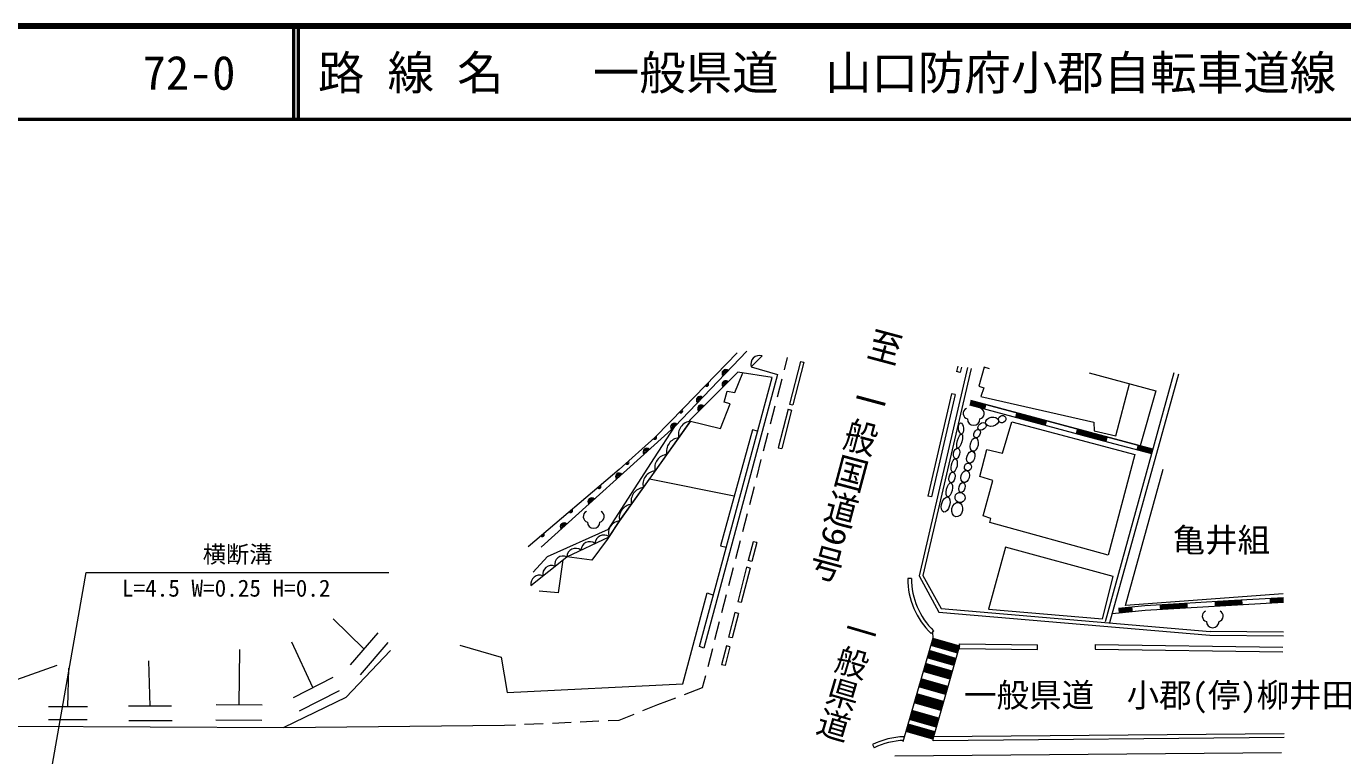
# Model space of a CAD drawing. Units: millimetres, scale not verified. Extents: x 40000 to 680000, y 20000 to 380000.
# Drawn here: x 148991 to 290683, y 301461 to 380000 of the extents above; entities that cross this region are included whole.
import ezdxf
from ezdxf.enums import TextEntityAlignment as Align

# ---------------------------------------------------------------- set-up
doc = ezdxf.new("R2010")
doc.units = ezdxf.units.MM
doc.header["$LTSCALE"] = 1000
for name, color, linetype, lineweight in [('M-BGD', 7, 'Continuous', 13), ('M-BMK-HTXT', 7, 'Continuous', 13), ('M-STR-HTXT', 7, 'Continuous', 13), ('M-TTL', 2, 'Continuous', 140), ('M-TTL-LINE', 7, 'Continuous', 50)]:
    doc.layers.add(name, color=color, linetype=linetype, lineweight=lineweight)
doc.layers.add('M-BGD-HTXT', color=7, linetype='Continuous')
doc.layers.add('M-TTL-TXT', color=7, linetype='Continuous')
doc.styles.add('@ＭＳ ゴシック', font='')
doc.styles.add('ＭＳ ゴシック', font='')
doc.styles.get('@ＭＳ ゴシック').set_extended_font_data('@MS Gothic')
doc.styles.get('ＭＳ ゴシック').set_extended_font_data('MS Gothic')

msp = doc.modelspace()

# ---------------------------------------------------------------- linework, layer by layer
at = {"layer": 'M-BGD'}
for p, q in [((218793, 336902), (226562, 345035)), ((218793, 336902), (226562, 345035)), ((225517, 344842), (219770, 338912)), ((225517, 344842), (219770, 338912)), ((228180, 344527), (227026, 343334)), ((227026, 343334), (228180, 344527)), ((230598, 343021), (230935, 344327)), ((227026, 343334), (229845, 342511)), ((232309, 343923), (231125, 339328)), ((232696, 343823), (231513, 339228)), ((232309, 343923), (232696, 343823)), ((250296, 343247), (245081, 320818)), ((250686, 343156), (245506, 320876)), ((249259, 343387), (249127, 342817)), ((249649, 343297), (249517, 342727)), ((252079, 343286), (251530, 341237)), ((252659, 343135), (252079, 343286)), ((225590, 342763), (220327, 337515)), ((225590, 342763), (220327, 337515)), ((221460, 313228), (229263, 342190)), ((229845, 342511), (221910, 313048)), ((225252, 340551), (226114, 342681)), ((229263, 342190), (225590, 342763)), ((229851, 340116), (230349, 342053)), ((249517, 342727), (249127, 342817)), ((263385, 342682), (270579, 340738)), ((272513, 342675), (265116, 315889)), ((272995, 342542), (265598, 315756)), ((266259, 335887), (267745, 341504)), ((224099, 339516), (224413, 340722)), ((224413, 340722), (225252, 340551)), ((248575, 340433), (246024, 329415)), ((248965, 340343), (246414, 329325)), ((248965, 340343), (248575, 340433)), ((251530, 341237), (252047, 341066)), ((252047, 341066), (251738, 340139)), ((251738, 340139), (263901, 337391)), ((270579, 340738), (268886, 334843)), ((219770, 338912), (216643, 335733)), ((219770, 338912), (216643, 335733)), ((223723, 336698), (224761, 339345)), ((224761, 339345), (224099, 339516)), ((229103, 337210), (229601, 339147)), ((230980, 338762), (229913, 334620)), ((231367, 338663), (230301, 334521)), ((230980, 338762), (231367, 338663)), ((231125, 339328), (231513, 339228)), ((250524, 339223), (257057, 337481)), ((250537, 339271), (252170, 338836)), ((250550, 339320), (252183, 338884)), ((250563, 339368), (252196, 338932)), ((250576, 339416), (252209, 338981)), ((250589, 339465), (252222, 339029)), ((250602, 339513), (252235, 339077)), ((250615, 339561), (252248, 339126)), ((250628, 339610), (252261, 339174)), ((250640, 339658), (252274, 339222)), ((270250, 334479), (250653, 339706)), ((250653, 339706), (270250, 334479)), ((220487, 337477), (212856, 326746)), ((216672, 332112), (220487, 337477)), ((220327, 337515), (223723, 336698)), ((254065, 334052), (255057, 337411)), ((255057, 337411), (268308, 333902)), ((255437, 337965), (257070, 337529)), ((255449, 338013), (257082, 337577)), ((255462, 338061), (257095, 337626)), ((255475, 338110), (257108, 337674)), ((255488, 338158), (257121, 337722)), ((255501, 338206), (257134, 337771)), ((255514, 338255), (257147, 337819)), ((255527, 338303), (257160, 337867)), ((255540, 338351), (257173, 337916)), ((257057, 337481), (263589, 335738)), ((257070, 337529), (258703, 337094)), ((257082, 337577), (258716, 337142)), ((257095, 337626), (258728, 337190)), ((257108, 337674), (258741, 337238)), ((257121, 337722), (258754, 337287)), ((257134, 337771), (258767, 337335)), ((257147, 337819), (258780, 337383)), ((257160, 337867), (258793, 337432)), ((257173, 337916), (258806, 337480)), ((263901, 337391), (263927, 336438)), ((204408, 323916), (218793, 336902)), ((204408, 323916), (218793, 336902)), ((216597, 333548), (218793, 336902)), ((227166, 336565), (223704, 324054)), ((227702, 336395), (227166, 336565)), ((228355, 334305), (228853, 336242)), ((261969, 336222), (263602, 335787)), ((261982, 336271), (263615, 335835)), ((261995, 336319), (263628, 335883)), ((262007, 336367), (263640, 335932)), ((262020, 336416), (263653, 335980)), ((262033, 336464), (263666, 336028)), ((262046, 336512), (263679, 336077)), ((262059, 336561), (263692, 336125)), ((262072, 336609), (263705, 336173)), ((263615, 335835), (265248, 335400)), ((263628, 335883), (265261, 335448)), ((263640, 335932), (265274, 335496)), ((263653, 335980), (265286, 335544)), ((263666, 336028), (265299, 335593)), ((263679, 336077), (265312, 335641)), ((263692, 336125), (265325, 335689)), ((263705, 336173), (265338, 335738)), ((263927, 336438), (266259, 335887)), ((216643, 335733), (212820, 332271)), ((216643, 335733), (212820, 332271)), ((229913, 334620), (230301, 334521)), ((251623, 331517), (252382, 334439)), ((252382, 334439), (254065, 334052)), ((263589, 335738), (270121, 333996)), ((263602, 335787), (265235, 335351)), ((268501, 334480), (270134, 334044)), ((268514, 334528), (270147, 334093)), ((268527, 334577), (270160, 334141)), ((268540, 334625), (270173, 334189)), ((268553, 334673), (270186, 334238)), ((268565, 334722), (270199, 334286)), ((268578, 334770), (270211, 334334)), ((268591, 334818), (270224, 334383)), ((268604, 334867), (270237, 334431)), ((211658, 325869), (216597, 333548)), ((227607, 331400), (228106, 333337)), ((268308, 333902), (265452, 323066)), ((212820, 332271), (203012, 323965)), ((212820, 332271), (203012, 323965)), ((212856, 326746), (216672, 332112)), ((267303, 317618), (271367, 332318)), ((216065, 331259), (225196, 329446)), ((226859, 328495), (227358, 330431)), ((253023, 331094), (251623, 331517)), ((251978, 327291), (253023, 331094)), ((246414, 329325), (246024, 329415)), ((226111, 325589), (226610, 327526)), ((212856, 326746), (211509, 324731)), ((211718, 325043), (212856, 326746)), ((252829, 326988), (251978, 327291)), ((252703, 326578), (252829, 326988)), ((265452, 323066), (252703, 326578)), ((205076, 322918), (211658, 325869)), ((207167, 322887), (211718, 325043)), ((207167, 322887), (211718, 325043)), ((211509, 324731), (209857, 322509)), ((225364, 322684), (225862, 324621)), ((227219, 324502), (226699, 322473)), ((227606, 324402), (227219, 324502)), ((223704, 324054), (224335, 323900)), ((227606, 324402), (227087, 322374)), ((254403, 323907), (252564, 317247)), ((265981, 320748), (254403, 323907)), ((203314, 319790), (207167, 322887)), ((203314, 319790), (207167, 322887)), ((203562, 321217), (205076, 322918)), ((206729, 322535), (206241, 318994)), ((209857, 322509), (207167, 322887)), ((224616, 319779), (225114, 321716)), ((226516, 321757), (225564, 318042)), ((226903, 321657), (225951, 317943)), ((226903, 321657), (226516, 321757)), ((227087, 322374), (226699, 322473)), ((244266, 320535), (243866, 320533)), ((245081, 320818), (247228, 316911)), ((245506, 320876), (247475, 317292)), ((264817, 316193), (265981, 320748)), ((206241, 318994), (204189, 319171)), ((219659, 309204), (222286, 318983)), ((222286, 318983), (222943, 318732)), ((223868, 316873), (224367, 318810)), ((284266, 318885), (267303, 317618)), ((225951, 317943), (225564, 318042)), ((266554, 317328), (269390, 317638)), ((266560, 317278), (268031, 317439)), ((269390, 317638), (272478, 317817)), ((269432, 317139), (284329, 318007)), ((271004, 317682), (272481, 317768)), ((271006, 317632), (272484, 317718)), ((271009, 317582), (272487, 317668)), ((271012, 317532), (272490, 317618)), ((271015, 317482), (272493, 317568)), ((271018, 317432), (272496, 317518)), ((271021, 317382), (272499, 317468)), ((271024, 317332), (272502, 317418)), ((272478, 317817), (278389, 318162)), ((272481, 317768), (273959, 317854)), ((272484, 317718), (273962, 317804)), ((272487, 317668), (273965, 317754)), ((272490, 317618), (273968, 317704)), ((272493, 317568), (273971, 317654)), ((272496, 317518), (273974, 317604)), ((272499, 317468), (273976, 317554)), ((272502, 317418), (273979, 317504)), ((272505, 317368), (273982, 317454)), ((276914, 318026), (278392, 318112)), ((276917, 317976), (278395, 318062)), ((276920, 317926), (278398, 318012)), ((276923, 317876), (278401, 317962)), ((276926, 317826), (278404, 317912)), ((276929, 317776), (278407, 317862)), ((276932, 317726), (278410, 317812)), ((276935, 317676), (278412, 317762)), ((276938, 317626), (278415, 317713)), ((278389, 318162), (284300, 318506)), ((278392, 318112), (279870, 318198)), ((278395, 318062), (279873, 318148)), ((278398, 318012), (279876, 318098)), ((278401, 317962), (279879, 318048)), ((278404, 317912), (279881, 317998)), ((278407, 317862), (279884, 317948)), ((278410, 317812), (279887, 317898)), ((278412, 317762), (279890, 317848)), ((278415, 317713), (279893, 317799)), ((282825, 318370), (284303, 318456)), ((282828, 318320), (284306, 318406)), ((282831, 318270), (284309, 318356)), ((282834, 318220), (284312, 318306)), ((282837, 318170), (284315, 318256)), ((282840, 318120), (284318, 318207)), ((282843, 318071), (284320, 318157)), ((282846, 318021), (284323, 318107)), ((282849, 317971), (284326, 318057)), ((185335, 312963), (182022, 316214)), ((225263, 316868), (224589, 314237)), ((225650, 316769), (224976, 314138)), ((225650, 316769), (225263, 316868)), ((247228, 316911), (276396, 314439)), ((247475, 317292), (276415, 314839)), ((252564, 317247), (264817, 316193)), ((266565, 317229), (268037, 317389)), ((266571, 317179), (268042, 317340)), ((266576, 317129), (268047, 317290)), ((266581, 317079), (268053, 317240)), ((266587, 317030), (268058, 317190)), ((266592, 316980), (268064, 317141)), ((266598, 316930), (268069, 317091)), ((266603, 316881), (268075, 317041)), ((266609, 316831), (269432, 317139)), ((271027, 317282), (272505, 317368)), ((186814, 314695), (183857, 311231)), ((223120, 313968), (223619, 315905)), ((246655, 314891), (246376, 314605)), ((246515, 314748), (246553, 314115)), ((284322, 314773), (276415, 314839)), ((179842, 308788), (177576, 313692)), ((187897, 313632), (184941, 310168)), ((195653, 313361), (200099, 312078)), ((221910, 313048), (221460, 313228)), ((224346, 313292), (223825, 311258)), ((224734, 313193), (224212, 311159)), ((224734, 313193), (224346, 313292)), ((224976, 314138), (224589, 314237)), ((246553, 314115), (243353, 302949)), ((246333, 313346), (249216, 312520)), ((246360, 313442), (249244, 312616)), ((246388, 313539), (249272, 312712)), ((246415, 313635), (249299, 312808)), ((246443, 313731), (249327, 312905)), ((246470, 313827), (249354, 313001)), ((246498, 313923), (249382, 313097)), ((246525, 314019), (249409, 313193)), ((246553, 314115), (249437, 313289)), ((249437, 313289), (246558, 303243)), ((249444, 313001), (249450, 313501)), ((249450, 313501), (257836, 313407)), ((257830, 312907), (257836, 313407)), ((264054, 313439), (264047, 312939)), ((264054, 313439), (284257, 313157)), ((276396, 314439), (284319, 314373)), ((171890, 306932), (171967, 312895)), ((188195, 312799), (183387, 307724)), ((200099, 312078), (200763, 308273)), ((222372, 311063), (222871, 313000)), ((248831, 311174), (245947, 312001)), ((248858, 311270), (245974, 312097)), ((248886, 311366), (246002, 312193)), ((248913, 311463), (246030, 312289)), ((248941, 311559), (246057, 312385)), ((248969, 311655), (246085, 312481)), ((248996, 311751), (246112, 312577)), ((249024, 311847), (246140, 312673)), ((249051, 311943), (246167, 312770)), ((249444, 313001), (257830, 312907)), ((264047, 312939), (284250, 312657)), ((147961, 309651), (152323, 311203)), ((153476, 306723), (153550, 310871)), ((162304, 306782), (162178, 311667)), ((224212, 311159), (223825, 311258)), ((248404, 309684), (245520, 310510)), ((248431, 309780), (245548, 310607)), ((248459, 309876), (245575, 310703)), ((248487, 309973), (245603, 310799)), ((248514, 310069), (245630, 310895)), ((248542, 310165), (245658, 310991)), ((248569, 310261), (245685, 311087)), ((248597, 310357), (245713, 311183)), ((248624, 310453), (245740, 311280)), ((248652, 310549), (245768, 311376)), ((181977, 309878), (177706, 307698)), ((200763, 308273), (219659, 309204)), ((221787, 308788), (222123, 310094)), ((247963, 308146), (245079, 308972)), ((247991, 308242), (245107, 309068)), ((248018, 308338), (245134, 309165)), ((248046, 308434), (245162, 309261)), ((248073, 308531), (245189, 309357)), ((248101, 308627), (245217, 309453)), ((248128, 308723), (245245, 309549)), ((248156, 308819), (245272, 309645)), ((248184, 308915), (245300, 309741)), ((183387, 307724), (176719, 304488)), ((182648, 308427), (178377, 306247)), ((216964, 306974), (218908, 307705)), ((219844, 308057), (221787, 308788)), ((247550, 306704), (244666, 307530)), ((247578, 306800), (244694, 307627)), ((247605, 306896), (244721, 307723)), ((247633, 306992), (244749, 307819)), ((247660, 307089), (244776, 307915)), ((247688, 307185), (244804, 308011)), ((247715, 307281), (244831, 308107)), ((247936, 308050), (245052, 308876)), ((155566, 306723), (151385, 306723)), ((164634, 306782), (159975, 306782)), ((174368, 306917), (169411, 306947)), ((215344, 306322), (216964, 306974)), ((247151, 305310), (244267, 306136)), ((247178, 305406), (244294, 306233)), ((247206, 305502), (244322, 306329)), ((247440, 306320), (244556, 307146)), ((247467, 306416), (244583, 307242)), ((247495, 306512), (244611, 307338)), ((247522, 306608), (244639, 307434)), ((155541, 305329), (151360, 305329)), ((164674, 305230), (160015, 305230)), ((174347, 305265), (169389, 305295)), ((176719, 304488), (200451, 304744)), ((200451, 304744), (201628, 304797)), ((202627, 304842), (204625, 304931)), ((205624, 304976), (207622, 305066)), ((208621, 305110), (210619, 305200)), ((211618, 305245), (212795, 305298)), ((212795, 305298), (214416, 305949)), ((246724, 303820), (243840, 304646)), ((246751, 303916), (243867, 304743)), ((246779, 304012), (243895, 304839)), ((246930, 304541), (244046, 305367)), ((246958, 304637), (244074, 305464)), ((246985, 304733), (244101, 305560)), ((247013, 304829), (244129, 305656)), ((247040, 304926), (244157, 305752)), ((247068, 305022), (244184, 305848)), ((247096, 305118), (244212, 305944)), ((247123, 305214), (244239, 306040)), ((147919, 304632), (176719, 304488)), ((246558, 303243), (243674, 304070)), ((246586, 303339), (243702, 304166)), ((246614, 303436), (243730, 304262)), ((246641, 303532), (243757, 304358)), ((246669, 303628), (243785, 304454)), ((246696, 303724), (243812, 304550)), ((284374, 303814), (246613, 303476)), ((246616, 303076), (246625, 303476)), ((284378, 303414), (246616, 303076)), ((240068, 302658), (240245, 302300)), ((242487, 301461), (284106, 301814))]:
    msp.add_line(p, q, dxfattribs=at)
msp.add_lwpolyline([(265882, 316783), (269432, 317139), (284329, 318007)], dxfattribs=at)
for centre, radius, start, end in [((227919, 343626), 938, 73.81625, 198.1041), ((224274, 342639), 400, 46.30944, 226.30944), ((224274, 342639), 300, 46.30944, 226.30944), ((222228, 341448), 200, 225.90144, 45.90144), ((222228, 341448), 100, 225.90144, 45.90144), ((224255, 341470), 373, 40.70414, 229.13507), ((224260, 341466), 280, 40.70414, 229.13507), ((224274, 342639), 200, 46.30944, 226.30944), ((224265, 341461), 186, 40.70414, 229.13507), ((224274, 342639), 100, 46.30944, 226.30944), ((224270, 341456), 93.2, 40.70414, 229.13507), ((221511, 339747), 400, 46.30944, 226.30944), ((219441, 338578), 200, 225.46908, 45.46908), ((219441, 338578), 100, 225.46908, 45.46908), ((221511, 339747), 300, 46.30944, 226.30944), ((221624, 338846), 373, 40.70414, 229.13507), ((221511, 339747), 200, 46.30944, 226.30944), ((221629, 338842), 280, 40.70414, 229.13507), ((221511, 339747), 100, 46.30944, 226.30944), ((221633, 338837), 186, 40.70414, 229.13507), ((221638, 338832), 93.2, 40.70414, 229.13507), ((250441, 338300), 603, 116.08703, 255.33416), ((251486, 338300), 603, 284.66584, 63.91297), ((218744, 336858), 400, 42.07404, 222.07404), ((220629, 336030), 1454, 95.58415, 193.57681), ((250964, 337716), 675, 180, 360), ((216636, 335727), 200, 222.16073, 42.16073), ((218744, 336858), 300, 42.07404, 222.07404), ((218744, 336858), 200, 42.07404, 222.07404), ((218744, 336858), 100, 42.07404, 222.07404), ((215775, 334177), 400, 42.07404, 222.07404), ((215775, 334177), 300, 42.07404, 222.07404), ((216636, 335727), 100, 222.16073, 42.16073), ((219357, 334241), 1454, 95.58415, 193.57681), ((213671, 333042), 200, 222.16073, 42.16073), ((213671, 333042), 100, 222.16073, 42.16073), ((215775, 334177), 200, 42.07404, 222.07404), ((215775, 334177), 100, 42.07404, 222.07404), ((218085, 332453), 1454, 95.58415, 193.57681), ((212806, 331497), 400, 42.07404, 222.07404), ((212806, 331497), 300, 42.07404, 222.07404), ((212806, 331497), 200, 42.07404, 222.07404), ((212806, 331497), 100, 42.07404, 222.07404), ((216813, 330665), 1454, 95.58415, 193.57681), ((210643, 330428), 200, 220.26017, 40.26017), ((210643, 330428), 100, 220.26017, 40.26017), ((215541, 328876), 1454, 95.58415, 193.57681), ((209837, 328817), 400, 42.07404, 222.07404), ((209837, 328817), 300, 42.07404, 222.07404), ((209837, 328817), 200, 42.07404, 222.07404), ((209837, 328817), 100, 42.07404, 222.07404), ((207591, 327843), 200, 220.26017, 40.26017), ((207591, 327843), 100, 220.26017, 40.26017), ((209542, 327202), 603, 116.08703, 255.33416), ((210587, 327202), 603, 284.66584, 63.91297), ((214270, 327088), 1454, 95.58415, 193.57681), ((206868, 326136), 400, 42.07404, 222.07404), ((206868, 326136), 300, 42.07404, 222.07404), ((206868, 326136), 200, 42.07404, 222.07404), ((206868, 326136), 100, 42.07404, 222.07404), ((210064, 326619), 675, 180, 360), ((212952, 325450), 1300, 94.22388, 198.26708), ((204539, 325258), 200, 220.26017, 40.26017), ((204539, 325258), 100, 220.26017, 40.26017), ((209637, 323555), 954, 53.76752, 176.92451), ((211154, 324273), 954, 53.76752, 176.92451), ((208120, 322836), 954, 53.76752, 176.92451), ((205509, 321004), 929, 66.29061, 191.28977), ((206794, 322037), 929, 66.29061, 191.28977), ((204225, 319972), 929, 66.29061, 191.28977), ((252192, 320563), 8326, 180.20165, 225.6886), ((252192, 320563), 7926, 180.20165, 225.6886), ((276175, 316494), 603, 116.08703, 255.33416), ((277219, 316494), 603, 284.66584, 63.91297), ((276697, 315911), 675, 180, 360), ((243706, 295294), 8214, 91.83799, 116.28489), ((243706, 295294), 7814, 91.83799, 116.28489)]:
    msp.add_arc(centre, radius, start, end, dxfattribs=at)
for centre, major_axis, ratio in [((249610, 336689), (-54, 599), 0.448941), ((251873, 336919), (-388, -312), 0.71549), ((252944, 337422), (-696, -153), 0.687984), ((254036, 337698), (-363, -208), 0.902224), ((249455, 335326), (215, 764), 0.306642), ((251327, 336133), (-220, -421), 0.669542), ((249121, 333993), (114, 571), 0.559955), ((251027, 334966), (-153, -724), 0.560441), ((248866, 332712), (141, 711), 0.42685), ((250350, 332556), (-158, -383), 0.903239), ((250656, 333599), (-198, -649), 0.624252), ((248630, 331415), (131, 582), 0.528225), ((250055, 331514), (-190, -646), 0.654588), ((248337, 330078), (179, 753), 0.392279), ((249704, 330343), (-142, -534), 0.578213), ((247954, 328510), (214, 814), 0.517879), ((249190, 327962), (-158, -770), 0.735513), ((249501, 329260), (-65, -548), 0.992117)]:
    msp.add_ellipse(centre, major_axis=major_axis, ratio=ratio, dxfattribs=at)
at = {"layer": 'M-STR-HTXT'}
msp.add_lwpolyline([(150148, 291151), (155440, 321178), (188024, 321178)], dxfattribs=at)
at = {"layer": 'M-TTL'}
msp.add_line((680000, 380000), (40000, 380000), dxfattribs=at)
at = {"layer": 'M-TTL-LINE'}
for p, q in [((177750, 380000), (177750, 370000)), ((178250, 380000), (178250, 370000)), ((40000, 370000), (680000, 370000))]:
    msp.add_line(p, q, dxfattribs=at)

# ---------------------------------------------------------------- texts
at = {"layer": 'M-BGD-HTXT', "style": '@ＭＳ ゴシック', "width": 1.15}
msp.add_text('至 一般国道9号', height=2566, rotation=255.025, dxfattribs=at).set_placement((239935, 347974), align=Align.BOTTOM_LEFT)
at = {"layer": 'M-BGD-HTXT', "style": '@ＭＳ ゴシック'}
msp.add_text('一般県道', height=2566, rotation=253.657, dxfattribs=at).set_placement((237356, 317125), align=Align.BOTTOM_LEFT)
at = {"layer": 'M-BGD-HTXT', "style": 'ＭＳ ゴシック'}
msp.add_text('一般県道\u3000小郡(停)柳井田線', height=2566, dxfattribs=at).set_placement((272672, 307983), align=Align.MIDDLE_CENTER)
at = {"layer": 'M-BMK-HTXT', "style": 'ＭＳ ゴシック'}
msp.add_text('亀井組', height=2566, dxfattribs=at).set_placement((277629, 324685), align=Align.MIDDLE_CENTER)
at = {"layer": 'M-STR-HTXT', "style": 'ＭＳ ゴシック'}
msp.add_text('横断溝', height=1833, dxfattribs=at).set_placement((171732, 321678), align=Align.BOTTOM_CENTER)
msp.add_text('L=4.5 W=0.25 H=0.2', height=1833, dxfattribs=at).set_placement((170507, 319501), align=Align.MIDDLE_CENTER)
at = {"layer": 'M-TTL-TXT', "style": 'ＭＳ ゴシック'}
for s, p in [('路 線 名', (180380, 375000)), ('一般県道\u3000山口防府小郡自転車道線', (209969, 375000)), ('72-0', (161521, 375000))]:
    msp.add_text(s, height=3666, dxfattribs=at).set_placement(p, align=Align.MIDDLE_LEFT)

doc.saveas('drawing.dxf')
